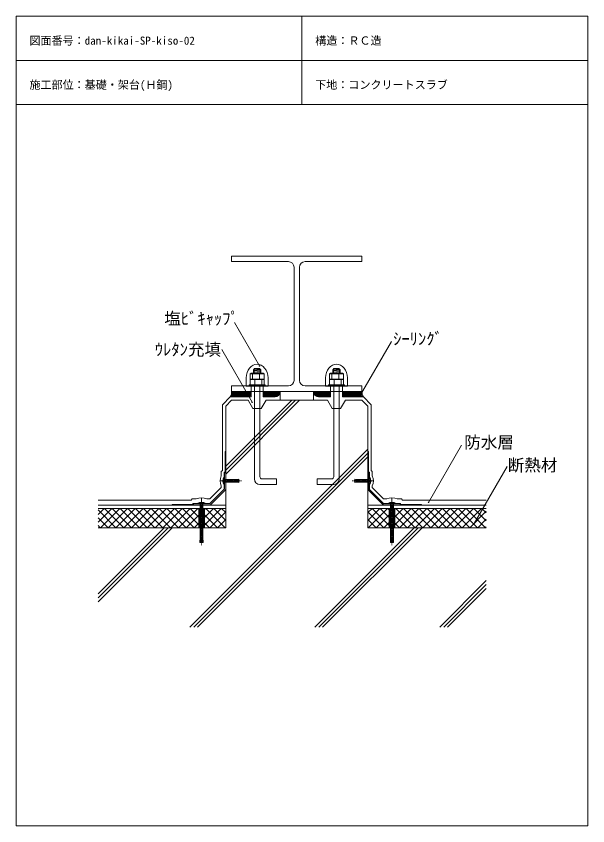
# Model space of a CAD drawing. Units: millimetres, scale not verified. Extents: x -517 to 518, y -673 to 792.
import ezdxf
from ezdxf.enums import TextEntityAlignment as Align

# ---------------------------------------------------------------- set-up
doc = ezdxf.new("R2010")
doc.units = ezdxf.units.MM
doc.header["$PDMODE"] = 32
doc.header["$PDSIZE"] = 0.8
doc.linetypes.add('CHAIN2', pattern=[12, 9, -1, 1, -1])
doc.linetypes.add('DASHED1', pattern=[1.8, 1.2, -0.6])
doc.layers.add('0-0', color=1, linetype='Continuous', lineweight=13)
doc.styles.add('ＭＳ ゴシック', font='')
doc.styles.get('ＭＳ ゴシック').set_extended_font_data('MS Gothic')

msp = doc.modelspace()

# ---------------------------------------------------------------- linework, layer by layer
at = {"layer": '0-0', "color": 7}
for p, q in [((-516.864, 792.357), (517.853, 792.357)), ((0.494, 792.357), (0.494, 632.357)), ((517.853, 792.357), (517.853, -673.469)), ((-516.864, 712.357), (517.853, 712.357)), ((-516.864, 632.357), (517.853, 632.357)), ((-126.963, 357.964), (109.105, 357.964)), ((-126.963, 357.964), (-126.963, 347.964)), ((109.105, 357.964), (109.105, 347.964)), ((-23.929, 347.964), (-126.963, 347.964)), ((-13.929, 337.964), (-13.929, 132.964)), ((-3.929, 337.964), (-3.929, 132.964)), ((6.071, 347.964), (109.105, 347.964)), ((-76.405, 159.172), (-121.944, 238.049)), ((106.436, 106.644), (162.446, 203.657)), ((-89.753, 93.384), (-144.9, 188.9)), ((-126.963, 122.964), (-126.963, 112.964)), ((-23.929, 122.964), (-126.963, 122.964)), ((6.071, 122.964), (109.105, 122.964)), ((109.105, 122.964), (109.105, 112.964)), ((-126.963, 112.964), (109.074, 112.964)), ((-38.929, 96.964), (-38.929, 112.964)), ((21.071, 96.964), (21.071, 112.964)), ((-137.57, -22.513), (-18.092, 96.964)), ((-137.57, -29.584), (-11.021, 96.964)), ((-137.57, -36.655), (-3.95, 96.964)), ((-126.963, 96.964), (-137.57, 86.358)), ((-96.91, 96.964), (-126.963, 96.964)), ((46.731, 96.964), (-64.589, 96.964)), ((46.731, 96.964), (55.391, 81.964)), ((70.391, 81.964), (79.051, 96.964)), ((109.105, 96.964), (79.051, 96.964)), ((109.105, 96.964), (119.711, 86.358)), ((-137.57, 86.358), (-137.57, -133.742)), ((55.391, 81.964), (70.391, 81.964)), ((119.711, 86.358), (119.711, -133.742)), ((229.524, -87.927), (289.282, 15.577)), ((-202.525, -313.742), (119.711, 8.494)), ((-195.453, -313.742), (119.711, 1.423)), ((-188.382, -313.742), (119.711, -5.648)), ((311.959, -126.242), (371.717, -22.738)), ((-138.57, -33.458), (-140.57, -33.458)), ((-140.57, -41.294), (-140.57, -33.458)), ((120.711, -33.458), (122.711, -33.458)), ((122.711, -41.294), (122.711, -33.458)), ((-140.57, -63.629), (-140.57, -56.793)), ((122.711, -63.629), (122.711, -56.793)), ((-139.57, -63.629), (-140.57, -63.629)), ((121.711, -63.629), (122.711, -63.629)), ((-196.854, -91.742), (-234.683, -91.742)), ((-234.683, -91.742), (-234.683, -92.742)), ((-196.854, -91.742), (-196.854, -89.742)), ((-189.018, -89.742), (-196.854, -89.742)), ((-166.683, -89.742), (-173.519, -89.742)), ((-166.683, -90.742), (-166.683, -89.742)), ((148.824, -90.742), (148.824, -89.742)), ((148.824, -89.742), (155.66, -89.742)), ((171.16, -89.742), (178.996, -89.742)), ((178.996, -91.742), (178.996, -89.742)), ((178.996, -91.742), (216.824, -91.742)), ((216.824, -91.742), (216.824, -92.742)), ((-368.581, -253.525), (-248.799, -133.742)), ((-368.581, -260.596), (-241.728, -133.742)), ((-368.581, -267.667), (-234.657, -133.742)), ((-137.57, -133.742), (-368.581, -133.742)), ((23.75, -313.742), (203.75, -133.742)), ((30.821, -313.742), (210.821, -133.742)), ((37.892, -313.742), (217.892, -133.742)), ((119.711, -133.742), (334.159, -133.742)), ((250.024, -313.742), (334.159, -229.607)), ((257.095, -313.742), (334.159, -236.678)), ((264.166, -313.742), (334.159, -243.749))]:
    msp.add_line(p, q, dxfattribs=at)
at = {"layer": '0-0'}
for p, q in [((-87.25, 152.152), (-75.18, 153.208)), ((-87.25, 152.278), (-74.25, 152.278)), ((-87.25, 150.144), (-74.25, 151.282)), ((-87.25, 148.137), (-74.25, 149.274)), ((-87.25, 146.129), (-74.25, 147.266)), ((-86.21, 153.318), (-86.21, 145.844)), ((-75.29, 153.318), (-75.29, 145.844)), ((56.391, 152.152), (68.461, 153.208)), ((56.391, 152.278), (69.391, 152.278)), ((56.391, 150.144), (69.391, 151.282)), ((56.391, 148.137), (69.391, 149.274)), ((56.391, 146.129), (69.391, 147.266)), ((57.431, 153.318), (57.431, 145.844)), ((68.351, 153.318), (68.351, 145.844)), ((-67.99, 144.857), (-93.509, 144.857)), ((-93.509, 135.444), (-67.99, 135.444)), ((-93.509, 134.457), (-91.8, 135.444)), ((-93.509, 134.457), (-67.99, 134.457)), ((-93.509, 125.044), (-93.509, 134.457)), ((-69.7, 145.844), (-91.8, 145.844)), ((-89.129, 144.857), (-91.8, 145.844)), ((-91.8, 135.444), (-69.7, 135.444)), ((-85.129, 134.457), (-91.8, 135.444)), ((-89.129, 144.857), (-89.129, 135.444)), ((-85.129, 125.044), (-85.129, 134.457)), ((-76.37, 144.857), (-69.7, 145.844)), ((-76.37, 135.444), (-76.37, 144.857)), ((-72.37, 134.457), (-69.7, 135.444)), ((-72.37, 134.457), (-72.37, 125.044)), ((-67.99, 144.857), (-69.7, 145.844)), ((-67.99, 135.444), (-67.99, 144.857)), ((75.65, 144.857), (50.132, 144.857)), ((50.132, 135.444), (75.65, 135.444)), ((50.132, 134.457), (51.841, 135.444)), ((50.132, 134.457), (75.65, 134.457)), ((50.132, 125.044), (50.132, 134.457)), ((73.941, 145.844), (51.841, 145.844)), ((54.511, 144.857), (51.841, 145.844)), ((51.841, 135.444), (73.941, 135.444)), ((58.511, 134.457), (51.841, 135.444)), ((54.511, 144.857), (54.511, 135.444)), ((58.511, 125.044), (58.511, 134.457)), ((67.271, 144.857), (73.941, 145.844)), ((67.271, 135.444), (67.271, 144.857)), ((71.271, 134.457), (73.941, 135.444)), ((71.271, 134.457), (71.271, 125.044)), ((75.65, 144.857), (73.941, 145.844)), ((75.65, 135.444), (75.65, 144.857)), ((-95.05, 125.044), (-66.45, 125.044)), ((-95.05, 125.044), (-95.05, 122.964)), ((-67.99, 125.044), (-93.509, 125.044)), ((-91.8, 125.044), (-69.7, 125.044)), ((-87.575, 122.964), (-87.575, 125.044)), ((-85.75, -45.529), (-85.75, 122.964)), ((-75.75, -41.529), (-75.75, 122.964)), ((-73.925, 122.964), (-73.925, 125.044)), ((48.591, 125.044), (77.191, 125.044)), ((48.591, 125.044), (48.591, 122.964)), ((75.65, 125.044), (50.132, 125.044)), ((51.841, 125.044), (73.941, 125.044)), ((56.066, 122.964), (56.066, 125.044)), ((57.891, -41.529), (57.891, 122.964)), ((67.891, -45.529), (67.891, 122.964)), ((69.716, 122.964), (69.716, 125.044)), ((55.391, 112.964), (57.431, 112.964)), ((68.351, 112.964), (70.391, 112.964)), ((-139.57, -46.543), (-139.57, -41.543)), ((121.711, -46.543), (121.711, -41.543)), ((-141.57, -47.219), (-141.57, -50.868)), ((-122.57, -46.543), (-139.57, -46.543)), ((-139.57, -51.543), (-139.57, -56.543)), ((-122.57, -51.543), (-139.57, -51.543)), ((-122.57, -46.543), (-113.725, -46.08)), ((-122.57, -48.793), (-113.608, -48.324)), ((-122.57, -49.293), (-122.57, -48.793)), ((-122.57, -49.293), (-113.608, -49.763)), ((-122.57, -51.543), (-113.725, -52.007)), ((-113.57, -49.043), (-114.256, -48.358)), ((-113.57, -49.043), (-114.256, -49.729)), ((-113.608, -48.324), (-113.725, -46.08)), ((-113.725, -52.007), (-113.608, -49.763)), ((-75.75, -55.529), (-45.75, -55.529)), ((-71.75, -45.529), (-45.75, -45.529)), ((-45.75, -45.529), (-45.75, -55.529)), ((27.891, -45.529), (27.891, -55.529)), ((53.891, -45.529), (27.891, -45.529)), ((57.891, -55.529), (27.891, -55.529)), ((95.711, -49.043), (96.397, -48.358)), ((95.711, -49.043), (96.397, -49.729)), ((95.749, -48.324), (95.867, -46.08)), ((104.711, -48.793), (95.749, -48.324)), ((104.711, -49.293), (95.749, -49.763)), ((95.867, -52.007), (95.749, -49.763)), ((104.711, -46.543), (95.867, -46.08)), ((104.711, -51.543), (95.867, -52.007)), ((104.711, -46.543), (121.711, -46.543)), ((104.711, -49.293), (104.711, -48.793)), ((104.711, -51.543), (121.711, -51.543)), ((121.711, -51.543), (121.711, -56.543)), ((123.711, -47.219), (123.711, -50.868)), ((-188.769, -90.742), (-173.769, -90.742)), ((-185.269, -98.742), (-185.269, -133.742)), ((-183.769, -151.742), (-183.769, -90.742)), ((-179.444, -88.742), (-183.093, -88.742)), ((-178.769, -90.769), (-178.769, -90.742)), ((-178.769, -151.742), (-178.769, -90.742)), ((-177.269, -133.742), (-177.269, -98.742)), ((170.91, -90.742), (155.91, -90.742)), ((159.41, -133.742), (159.41, -98.742)), ((160.91, -90.769), (160.91, -90.742)), ((160.91, -151.742), (160.91, -90.742)), ((161.585, -88.742), (165.235, -88.742)), ((165.91, -151.742), (165.91, -90.742)), ((167.41, -98.742), (167.41, -133.742)), ((-183.769, -151.742), (-184.232, -160.587)), ((-184.232, -160.587), (-181.988, -160.704)), ((-181.519, -151.742), (-181.988, -160.704)), ((-181.269, -160.742), (-181.954, -160.056)), ((-181.519, -151.742), (-181.019, -151.742)), ((-181.269, -160.742), (-180.583, -160.056)), ((-181.019, -151.742), (-180.549, -160.704)), ((-180.549, -160.704), (-178.305, -160.587)), ((-178.769, -151.742), (-178.305, -160.587)), ((160.91, -151.742), (160.446, -160.587)), ((162.69, -160.704), (160.446, -160.587)), ((163.16, -151.742), (162.69, -160.704)), ((163.41, -160.742), (162.724, -160.056)), ((163.66, -151.742), (163.16, -151.742)), ((163.41, -160.742), (164.096, -160.056)), ((163.66, -151.742), (164.13, -160.704)), ((166.373, -160.587), (164.13, -160.704)), ((165.91, -151.742), (166.373, -160.587))]:
    msp.add_line(p, q, dxfattribs=at)
at = {"layer": '0-0', "color": 5}
for p, q in [((-100.75, 137.417), (-100.75, 122.516)), ((-60.75, 122.516), (-60.75, 137.417)), ((42.891, 137.417), (42.891, 122.516)), ((82.891, 122.516), (82.891, 137.417)), ((-100.75, 122.516), (-60.75, 122.516)), ((42.891, 122.516), (82.891, 122.516))]:
    msp.add_line(p, q, dxfattribs=at)
at = {"layer": '0-0', "color": 4}
for p, q in [((-91.75, 102.964), (-91.75, 122.964)), ((-69.75, 102.964), (-69.75, 122.964)), ((51.891, 102.964), (51.891, 122.964)), ((73.891, 102.964), (73.891, 122.964)), ((-129.449, 102.964), (-143.57, 88.843)), ((-91.75, 102.964), (-129.449, 102.964)), ((-48.929, 102.964), (-69.75, 102.964)), ((51.891, 102.964), (31.071, 102.964)), ((111.59, 102.964), (73.891, 102.964)), ((111.59, 102.964), (125.711, 88.843)), ((-143.57, 88.843), (-143.57, -29.958)), ((125.711, 88.843), (125.711, -29.958)), ((-145.57, -61.144), (-145.57, -57.958)), ((127.711, -61.144), (127.711, -57.958)), ((-200.354, -83.742), (-368.581, -83.742)), ((-198.354, -81.742), (-200.354, -83.742)), ((-190.826, -81.742), (-198.354, -81.742)), ((172.967, -81.742), (180.496, -81.742)), ((180.496, -81.742), (182.496, -83.742)), ((182.496, -83.742), (334.159, -83.742))]:
    msp.add_line(p, q, dxfattribs=at)
at = {"layer": '0-0', "color": 2}
for p, q in [((-129.426, 103.001), (-119.463, 112.964)), ((-127.389, 107.867), (-122.291, 112.964)), ((-126.933, 111.15), (-125.119, 112.964)), ((-126.634, 102.964), (-116.634, 112.964)), ((-123.806, 102.964), (-113.806, 112.964)), ((-120.977, 102.964), (-110.977, 112.964)), ((-118.149, 102.964), (-108.149, 112.964)), ((-115.32, 102.964), (-105.32, 112.964)), ((-112.492, 102.964), (-102.492, 112.964)), ((-109.664, 102.964), (-99.664, 112.964)), ((-106.835, 102.964), (-96.835, 112.964)), ((-104.007, 102.964), (-94.007, 112.964)), ((-101.178, 102.964), (-91.75, 112.393)), ((-98.35, 102.964), (-91.75, 109.565)), ((-95.522, 102.964), (-91.75, 106.736)), ((-92.693, 102.964), (-91.75, 103.908)), ((-69.75, 103.28), (-60.066, 112.964)), ((-69.75, 106.109), (-62.894, 112.964)), ((-69.75, 108.937), (-65.723, 112.964)), ((-69.75, 111.766), (-68.551, 112.964)), ((-67.237, 102.964), (-57.237, 112.964)), ((-64.409, 102.964), (-54.409, 112.964)), ((-61.58, 102.964), (-51.58, 112.964)), ((-58.752, 102.964), (-48.752, 112.964)), ((-55.924, 102.964), (-45.924, 112.964)), ((-53.095, 102.964), (-43.095, 112.964)), ((-50.267, 102.964), (-40.267, 112.964)), ((-47.306, 103.097), (-39.062, 111.341)), ((21.107, 112.113), (21.959, 112.964)), ((21.594, 109.771), (24.787, 112.964)), ((22.486, 107.835), (27.616, 112.964)), ((23.693, 106.214), (30.444, 112.964)), ((25.187, 104.879), (33.272, 112.964)), ((26.977, 103.841), (36.101, 112.964)), ((29.121, 103.156), (38.929, 112.964)), ((31.758, 102.964), (41.758, 112.964)), ((34.586, 102.964), (44.586, 112.964)), ((37.415, 102.964), (47.415, 112.964)), ((40.243, 102.964), (50.243, 112.964)), ((43.071, 102.964), (51.891, 111.784)), ((45.9, 102.964), (51.891, 108.956)), ((48.728, 102.964), (51.891, 106.127)), ((51.557, 102.964), (51.891, 103.299)), ((73.891, 111.157), (75.699, 112.964)), ((73.891, 108.328), (78.527, 112.964)), ((73.891, 105.5), (81.356, 112.964)), ((74.184, 102.964), (84.184, 112.964)), ((77.013, 102.964), (87.013, 112.964)), ((79.841, 102.964), (89.841, 112.964)), ((82.669, 102.964), (92.669, 112.964)), ((85.498, 102.964), (95.498, 112.964)), ((88.326, 102.964), (98.326, 112.964)), ((91.155, 102.964), (101.155, 112.964)), ((93.983, 102.964), (103.983, 112.964)), ((96.812, 102.964), (106.812, 112.964)), ((99.64, 102.964), (109.074, 112.399)), ((102.468, 102.964), (109.195, 109.691)), ((105.297, 102.964), (109.668, 107.335)), ((108.125, 102.964), (110.402, 105.241)), ((110.954, 102.964), (111.35, 103.361))]:
    msp.add_line(p, q, dxfattribs=at)
at = {"layer": '0-0', "color": 134}
for p, q in [((-137.57, -34.458), (-137.57, -64.458)), ((119.711, -34.458), (119.711, -64.458)), ((-139.57, -63.629), (-166.683, -90.742)), ((121.711, -63.629), (148.824, -90.742)), ((-166.683, -90.742), (-195.854, -90.742)), ((148.824, -90.742), (177.996, -90.742))]:
    msp.add_line(p, q, dxfattribs=at)
at = {"layer": '0-0', "linetype": 'CHAIN2'}
for p, q in [((-147.06, -49.043), (-109.283, -49.043)), ((129.202, -49.043), (91.425, -49.043)), ((-181.269, -80.187), (-181.269, -165.272)), ((163.41, -80.187), (163.41, -165.272))]:
    msp.add_line(p, q, dxfattribs=at)
at = {"layer": '0-0', "linetype": 'DASHED1'}
for p, q in [((-141.57, -47.793), (-114.82, -47.793)), ((-141.57, -50.293), (-114.82, -50.293)), ((-114.256, -48.358), (-114.82, -47.793)), ((-114.256, -49.729), (-114.82, -50.293)), ((96.397, -48.358), (96.961, -47.793)), ((96.397, -49.729), (96.961, -50.293)), ((123.711, -47.793), (96.961, -47.793)), ((123.711, -50.293), (96.961, -50.293)), ((-182.519, -88.742), (-182.519, -159.492)), ((-180.019, -88.742), (-180.019, -159.492)), ((162.16, -88.742), (162.16, -159.492)), ((164.66, -88.742), (164.66, -159.492)), ((-181.954, -160.056), (-182.519, -159.492)), ((-180.583, -160.056), (-180.019, -159.492)), ((162.724, -160.056), (162.16, -159.492)), ((164.096, -160.056), (164.66, -159.492))]:
    msp.add_line(p, q, dxfattribs=at)
at = {"layer": '0-0', "color": 3}
for p, q in [((-137.57, -92.742), (-368.581, -92.742)), ((119.711, -92.742), (334.159, -92.742))]:
    msp.add_line(p, q, dxfattribs=at)
at = {"layer": '0-0', "color": 6}
for p, q in [((-368.581, -98.742), (-137.57, -98.742)), ((-357.783, -98.742), (-368.581, -109.54)), ((-343.641, -98.742), (-368.581, -123.682)), ((-336.371, -133.742), (-368.581, -101.531)), ((-329.499, -98.742), (-364.499, -133.742)), ((-322.229, -133.742), (-357.229, -98.742)), ((-315.357, -98.742), (-350.357, -133.742)), ((-308.087, -133.742), (-343.087, -98.742)), ((-301.215, -98.742), (-336.215, -133.742)), ((-293.944, -133.742), (-328.944, -98.742)), ((-287.073, -98.742), (-322.073, -133.742)), ((-279.802, -133.742), (-314.802, -98.742)), ((-272.93, -98.742), (-307.93, -133.742)), ((-265.66, -133.742), (-300.66, -98.742)), ((-258.788, -98.742), (-293.788, -133.742)), ((-251.518, -133.742), (-286.518, -98.742)), ((-244.646, -98.742), (-279.646, -133.742)), ((-237.376, -133.742), (-272.376, -98.742)), ((-230.504, -98.742), (-265.504, -133.742)), ((-223.234, -133.742), (-258.234, -98.742)), ((-216.362, -98.742), (-251.362, -133.742)), ((-209.092, -133.742), (-244.092, -98.742)), ((-202.22, -98.742), (-237.22, -133.742)), ((-194.95, -133.742), (-229.95, -98.742)), ((-188.078, -98.742), (-223.078, -133.742)), ((-180.807, -133.742), (-215.807, -98.742)), ((-173.936, -98.742), (-208.936, -133.742)), ((-166.665, -133.742), (-201.665, -98.742)), ((-159.793, -98.742), (-194.793, -133.742)), ((-152.523, -133.742), (-187.523, -98.742)), ((-145.651, -98.742), (-180.651, -133.742)), ((-138.381, -133.742), (-173.381, -98.742)), ((-137.57, -120.411), (-159.239, -98.742)), ((-137.57, -106.269), (-145.097, -98.742)), ((-137.57, -98.742), (-137.57, -133.742)), ((119.711, -106.269), (127.238, -98.742)), ((119.711, -120.411), (141.38, -98.742)), ((119.711, -98.742), (119.711, -133.742)), ((334.159, -98.742), (119.711, -98.742)), ((120.522, -133.742), (155.522, -98.742)), ((127.793, -98.742), (162.793, -133.742)), ((134.665, -133.742), (169.665, -98.742)), ((141.935, -98.742), (176.935, -133.742)), ((148.807, -133.742), (183.807, -98.742)), ((156.077, -98.742), (191.077, -133.742)), ((162.949, -133.742), (197.949, -98.742)), ((170.219, -98.742), (205.219, -133.742)), ((177.091, -133.742), (212.091, -98.742)), ((184.361, -98.742), (219.361, -133.742)), ((191.233, -133.742), (226.233, -98.742)), ((198.503, -98.742), (233.503, -133.742)), ((205.375, -133.742), (240.375, -98.742)), ((212.645, -98.742), (247.645, -133.742)), ((219.517, -133.742), (254.517, -98.742)), ((226.788, -98.742), (261.788, -133.742)), ((233.659, -133.742), (268.659, -98.742)), ((240.93, -98.742), (275.93, -133.742)), ((247.802, -133.742), (282.802, -98.742)), ((255.072, -98.742), (290.072, -133.742)), ((261.944, -133.742), (296.944, -98.742)), ((269.214, -98.742), (304.214, -133.742)), ((276.086, -133.742), (311.086, -98.742)), ((283.356, -98.742), (318.356, -133.742)), ((290.228, -133.742), (325.228, -98.742)), ((297.498, -98.742), (332.498, -133.742)), ((311.64, -98.742), (334.159, -121.26)), ((325.783, -98.742), (334.159, -107.118)), ((-350.513, -133.742), (-368.581, -115.674)), ((-137.57, -104.803), (-166.509, -133.742)), ((119.711, -104.803), (148.65, -133.742)), ((304.37, -133.742), (334.159, -103.954)), ((-364.655, -133.742), (-368.581, -129.816)), ((-137.57, -118.945), (-152.367, -133.742)), ((119.711, -118.945), (134.508, -133.742)), ((318.512, -133.742), (334.159, -118.096)), ((-137.57, -133.087), (-138.225, -133.742)), ((119.711, -133.087), (120.366, -133.742)), ((332.654, -133.742), (334.159, -132.238))]:
    msp.add_line(p, q, dxfattribs=at)
at = {"layer": '0-0', "color": 7}
for points in [[(-516.864, 792.357), (-516.864, -673.469), (517.853, -673.469)], [(-96.91, 96.964), (-88.25, 81.964), (-73.25, 81.964), (-64.589, 96.964)], [(-138.57, -33.458), (-138.57, 4.371), (-137.57, 4.371)], [(120.711, -33.458), (120.711, 4.371), (119.711, 4.371)]]:
    msp.add_lwpolyline(points, dxfattribs=at)
at = {"layer": '0-0'}
for points in [[(-74.25, 145.844), (-74.25, 152.278), (-76.2, 154.228), (-85.3, 154.228), (-87.25, 152.278), (-87.25, 145.844)], [(69.391, 145.844), (69.391, 152.278), (67.441, 154.228), (58.341, 154.228), (56.391, 152.278), (56.391, 145.844)], [(-91.8, 145.844), (-93.509, 144.857), (-93.509, 135.444)], [(-69.7, 135.444), (-67.99, 134.457), (-67.99, 125.044)], [(51.841, 145.844), (50.132, 144.857), (50.132, 135.444)], [(73.941, 135.444), (75.65, 134.457), (75.65, 125.044)], [(-66.45, 125.044), (-66.45, 122.964), (-95.05, 122.964)], [(77.191, 125.044), (77.191, 122.964), (48.591, 122.964)]]:
    msp.add_lwpolyline(points, dxfattribs=at)
at = {"layer": '0-0', "color": 4}
for points in [[(-145.57, -40.129), (-145.57, -31.958), (-143.57, -29.958)], [(127.711, -40.129), (127.711, -31.958), (125.711, -29.958)], [(-145.57, -61.144), (-166.168, -81.742), (-171.711, -81.742)], [(127.711, -61.144), (148.309, -81.742), (153.852, -81.742)]]:
    msp.add_lwpolyline(points, dxfattribs=at)
at = {"layer": '0-0', "color": 134}
for points in [[(-137.57, -34.458), (-139.57, -34.458), (-139.57, -63.629)], [(119.711, -34.458), (121.711, -34.458), (121.711, -63.629)], [(-137.57, -64.458), (-165.854, -92.742), (-195.854, -92.742), (-195.854, -90.742)], [(119.711, -64.458), (147.996, -92.742), (177.996, -92.742), (177.996, -90.742)]]:
    msp.add_lwpolyline(points, dxfattribs=at)
at = {"layer": '0-0'}
for points in [[(-186.269, -133.742), (-176.269, -133.742), (-176.269, -98.742), (-186.269, -98.742)], [(168.41, -133.742), (158.41, -133.742), (158.41, -98.742), (168.41, -98.742)]]:
    msp.add_lwpolyline(points, close=True, dxfattribs=at)
at = {"layer": '0-0', "color": 7}
for centre, start, end in [((-23.929, 337.964), 0, 90), ((6.071, 337.964), 90, 180), ((-23.929, 132.964), 270, 0), ((6.071, 132.964), 180, 270)]:
    msp.add_arc(centre, 10, start, end, dxfattribs=at)
at = {"layer": '0-0'}
for centre, radius, start, end in [((-82.75, 124.731), 21.113, 72.41205, 107.58795), ((-82.75, 124.731), 21.113, 72.41205, 107.58795), ((-78.75, 114.331), 21.113, 72.41205, 107.58795), ((-78.75, 114.331), 21.113, 72.41205, 107.58795), ((60.891, 124.731), 21.113, 72.41205, 107.58795), ((60.891, 124.731), 21.113, 72.41205, 107.58795), ((64.891, 114.331), 21.113, 72.41205, 107.58795), ((64.891, 114.331), 21.113, 72.41205, 107.58795), ((-71.75, -41.529), 4, 180, 270), ((53.891, -41.529), 4, 270, 0), ((-75.75, -45.529), 10, 180, 270), ((57.891, -45.529), 10, 270, 0)]:
    msp.add_arc(centre, radius, start, end, dxfattribs=at)
at = {"layer": '0-0', "color": 2}
for centre, start, end in [((-143.57, 111.783), 328.01635, 4.06996), ((125.711, 111.783), 175.93004, 211.98365)]:
    msp.add_arc(centre, 16.649, start, end, dxfattribs=at)
at = {"layer": '0-0', "color": 4}
for centre, start, end in [((-48.929, 112.964), 270, 0), ((31.071, 112.964), 180, 270)]:
    msp.add_arc(centre, 10, start, end, dxfattribs=at)
at = {"layer": '0-0', "color": 5}
for centre in [(-80.75, 135.444), (62.891, 135.444)]:
    msp.add_ellipse(centre, major_axis=(0, 27.072), ratio=0.740741, start_param=4.78533459, end_param=7.78103602, dxfattribs=at)
at = {"layer": '0-0', "color": 4}
for centre, major_axis, ratio, start_param, end_param in [((-113.57, -49.043), (34.121, 0), 0.752753, 2.7871391, 3.49604621), ((95.711, -49.043), (-34.121, 0), 0.752753, 2.7871391, 3.49604621), ((-181.269, -116.742), (0, -37.121), 0.772735, 2.80190909, 3.48127621), ((163.41, -116.742), (0, -37.121), 0.772735, 2.80190909, 3.48127621)]:
    msp.add_ellipse(centre, major_axis=major_axis, ratio=ratio, start_param=start_param, end_param=end_param, dxfattribs=at)
at = {"layer": '0-0', "color": 7}
for centre, major_axis in [((-113.57, -49.043), (29.121, 0)), ((95.711, -49.043), (-29.121, 0)), ((-181.269, -116.742), (0, -29.121)), ((163.41, -116.742), (0, -29.121))]:
    msp.add_ellipse(centre, major_axis=major_axis, ratio=0.710302, start_param=2.75756449, end_param=3.52562082, dxfattribs=at)
at = {"layer": '0-0'}
for centre, major_axis, ratio, start_param, end_param in [((-113.57, -49.043), (28.121, 0), 0.7, 2.75070929, 3.04875677), ((95.711, -49.043), (-28.121, 0), 0.7, 3.23442854, 3.53247602), ((-141.57, -49.043), (0, 2), 0.125, 0.73868261, 2.40291004), ((-139.57, -41.543), (0, 7.42), 0.5, 2.51742412, 2.57227946), ((-139.57, -56.543), (0, 7.42), 0.5, 0.56931319, 0.62416853), ((-113.57, -49.043), (28.121, 0), 0.7, 3.23442854, 3.53247602), ((95.711, -49.043), (-28.121, 0), 0.7, 2.75070929, 3.04875677), ((121.711, -41.543), (0, 7.42), 0.5, 3.71090584, 3.76576118), ((121.711, -56.543), (0, 7.42), 0.5, 5.65901678, 5.71387212), ((123.711, -49.043), (0, 2), 0.125, 3.88027527, 5.54450269), ((-181.269, -116.742), (0, -28.121), 0.7, 3.52525473, 3.53247602), ((-181.269, -116.742), (0, -28.121), 0.7, 3.23442854, 3.52525473), ((-181.269, -88.742), (2, 0), 0.125, 0.73868261, 2.40291004), ((-188.769, -90.742), (7.42, 0), 0.5, 0.56931319, 0.62416853), ((-173.769, -90.742), (7.42, 0), 0.5, 2.51742412, 2.57227946), ((-181.269, -116.742), (0, -28.121), 0.7, 2.75070929, 3.04875677), ((163.41, -116.742), (0, -28.121), 0.7, 3.23442854, 3.53247602), ((163.41, -88.742), (-2, 0), 0.125, 3.88027527, 5.54450269), ((155.91, -90.742), (-7.42, 0), 0.5, 3.71090584, 3.76576118), ((170.91, -90.742), (-7.42, 0), 0.5, 5.65901678, 5.71387212), ((163.41, -116.742), (0, -28.121), 0.7, 2.75793057, 3.04875677), ((163.41, -116.742), (0, -28.121), 0.7, 2.75070929, 2.75793057)]:
    msp.add_ellipse(centre, major_axis=major_axis, ratio=ratio, start_param=start_param, end_param=end_param, dxfattribs=at)
at = {"layer": '0-0', "color": 7}
for p in [(-76.405, 159.172), (106.436, 106.644), (-89.753, 93.384), (229.524, -87.927), (311.959, -126.242)]:
    msp.add_point(p, dxfattribs=at)

# ---------------------------------------------------------------- texts
at = {"layer": '0-0', "color": 7, "style": 'ＭＳ ゴシック'}
for s, height, p in [('図面番号：dan-kikai-SP-kiso-02', 14.66, (-492.864, 736.357)), ('構造：ＲＣ造', 14.66, (24.494, 736.357)), ('施工部位：基礎・架台(Ｈ鋼)', 14.66, (-492.864, 656.357)), ('下地：コンクリートスラブ', 14.66, (24.494, 656.357)), ('塩ﾋﾞｷｬｯﾌﾟ', 21.99, (-248.905, 227.439)), ('ｼｰﾘﾝｸﾞ', 21.99, (165.482, 190.573)), ('ｳﾚﾀﾝ充填', 21.99, (-266.052, 171.425)), ('防水層', 21.99, (294.247, 3.193)), ('断熱材', 21.99, (372.901, -38.054))]:
    msp.add_text(s, height=height, dxfattribs=at).set_placement(p, align=Align.BOTTOM_LEFT)

doc.saveas('drawing.dxf')
